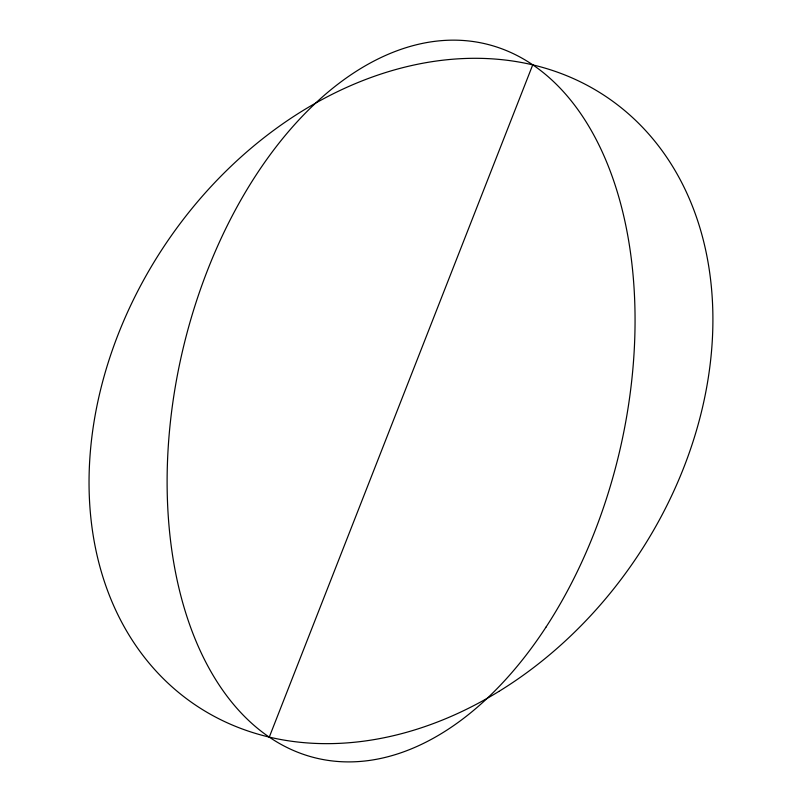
<?xml version="1.0" encoding="UTF-8"?>
<svg xmlns="http://www.w3.org/2000/svg" width="802" height="802" viewBox="0 0 802 802"><rect width="100%" height="100%" fill="white"/><g stroke="black" fill="none" stroke-linecap="round" stroke-linejoin="round"><path stroke-width="1.2" d="M269.292 737.088L532.708 64.912M498.874 691.434A367.005 282.895 -55.8 0 0 608.608 98.355A367.005 282.895 -55.8 0 0 95.528 413.21A367.005 282.895 -55.8 0 0 498.874 691.434M545.941 627.214A367.005 224.219 -76.7 0 0 487.536 44.351A367.005 224.219 -76.7 0 0 169.533 531.435A367.005 224.219 -76.7 0 0 545.941 627.214"/></g></svg>
